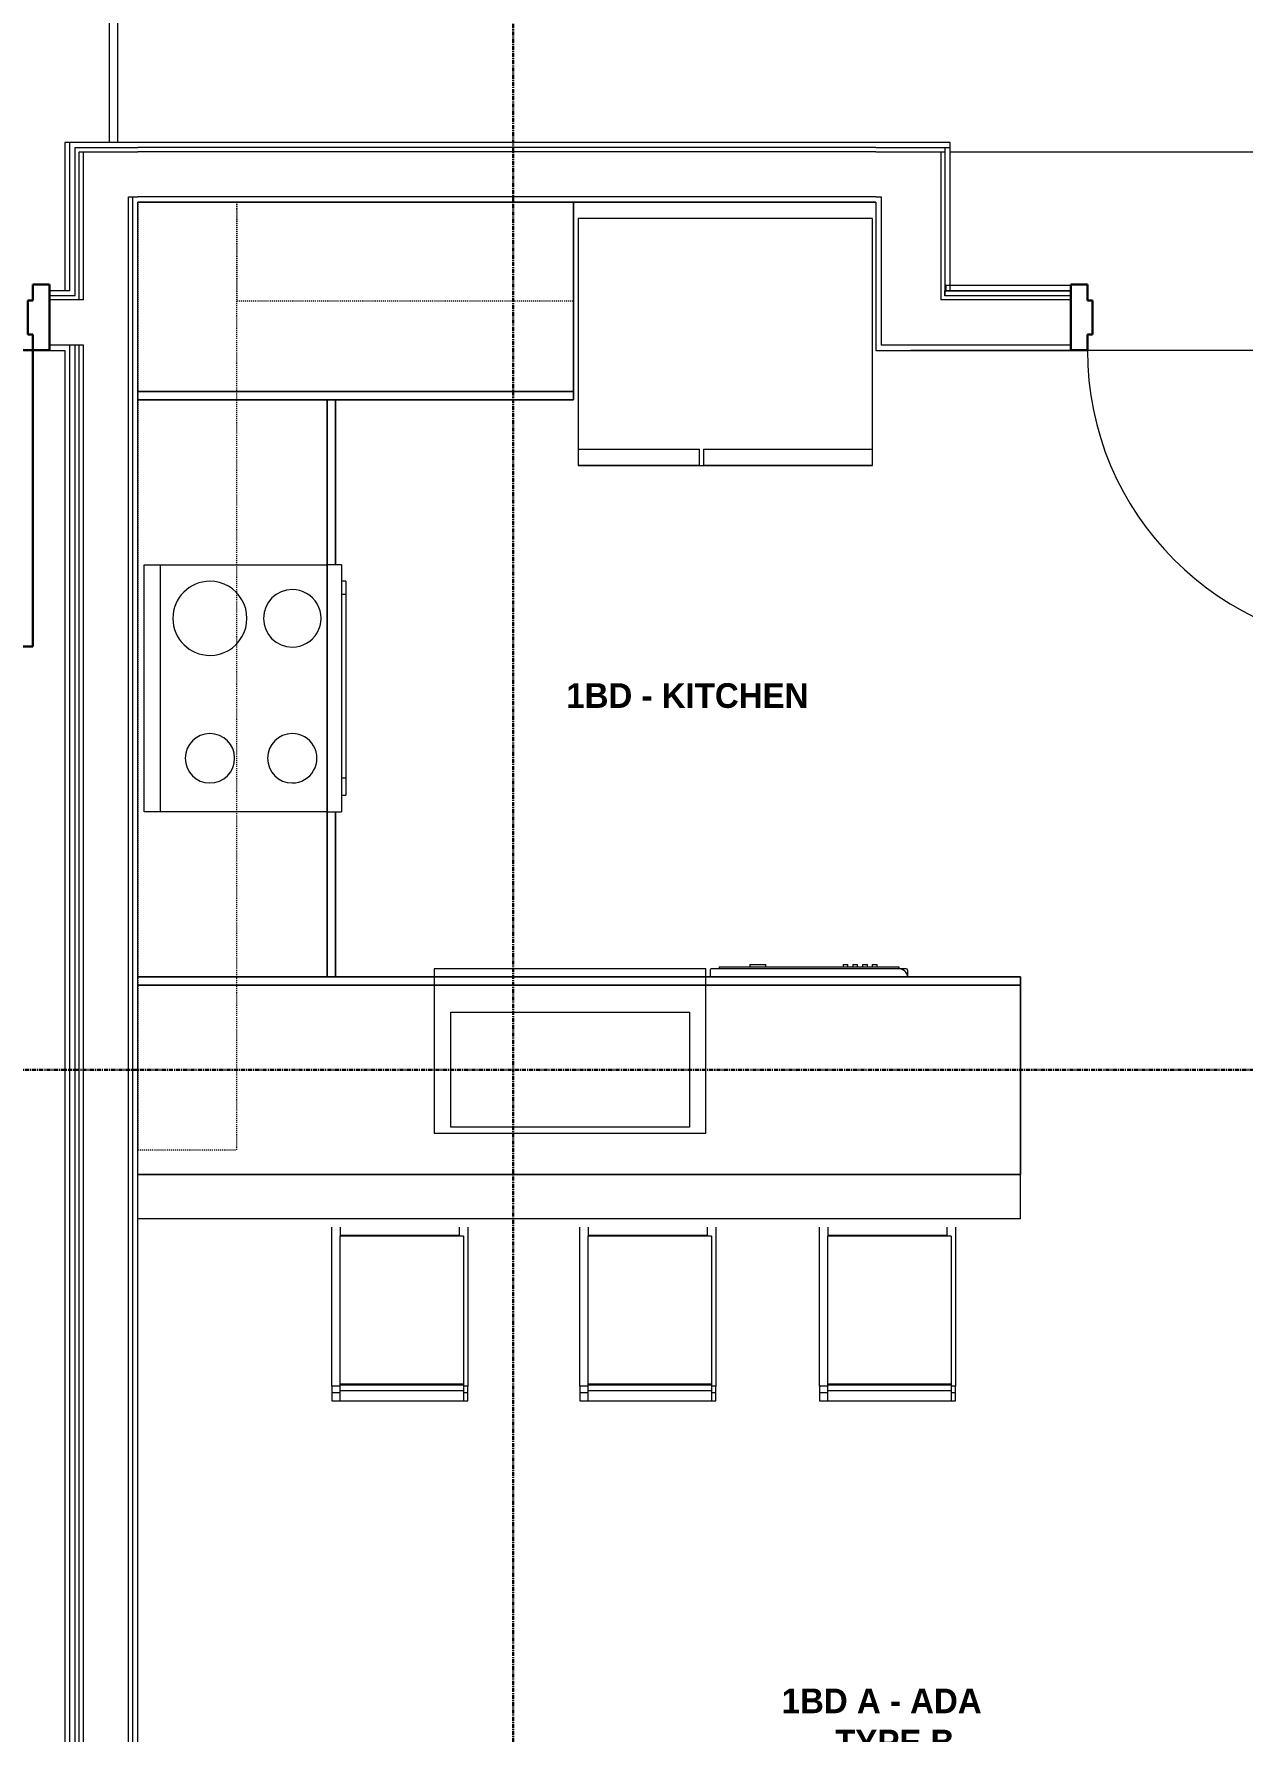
# Model space of a CAD drawing. Header units: inches. Extents: x -4093 to -1777, y 9773 to 12264.
# Drawn here: x -3212.5 to -3065.8, y 11454.9 to 11661.1 of the extents above; entities that cross this region are included whole.
import ezdxf

# ---------------------------------------------------------------- set-up
doc = ezdxf.new("R2010")
doc.units = ezdxf.units.IN
doc.header["$MEASUREMENT"] = 0
doc.linetypes.add('Dash', pattern=[0.25, 0.125, -0.125])
doc.linetypes.add('Grid Line 1_2_', pattern=[0.875, 0.5, -0.125, 0.125, -0.125])
for name, color, linetype, lineweight in [('0-1', 7, 'Continuous', 5), ('0-2', 7, 'Continuous', 9), ('0-3', 8, 'Continuous', 9), ('A-AREA-IDEN', 2, 'Continuous', 9), ('A-DOOR-1', 7, 'Continuous', 9), ('A-DOOR-2', 10, 'Continuous', 30), ('A-DOOR-FRAM-1', 10, 'Continuous', 30), ('A-FLOR-1', 7, 'Continuous', 9), ('A-FLOR-2', 192, 'Continuous', 9), ('A-WALL-1', 7, 'Continuous', 9), ('A-WALL-2', 250, 'Continuous', 18), ('I-FURN-1', 7, 'Continuous', 9), ('I-WALL-1', 7, 'Continuous', 9), ('P-SANR-FIXT-1', 7, 'Continuous', 9), ('Q-CASE-1', 7, 'Continuous', 9), ('Q-CASE-HDLN-1', 7, 'Dash', 9), ('Q-SPCQ-1', 7, 'Continuous', 9), ('S-GRID-1', 1, 'Grid Line 1_2_', 30)]:
    doc.layers.add(name, color=color, linetype=linetype, lineweight=lineweight)
doc.styles.add('Century Gothic_B', font='GOTHICB.TTF', dxfattribs={"height": 3})

# ---------------------------------------------------------------- blocks, each defined once
blk = doc.blocks.new('Bar_Stool_6722_1_ - Bar_Stool_6722_1_-1229311-BACKGROUND - 2ND FLOOR')
at = {"layer": 'I-FURN-1'}
for p, q in [((0, 19.21), (0, 21.1)), ((1, 21.1), (1, 20.14)), ((15.5, 20.14), (15.5, 21.1)), ((16.5, 21.1), (16.5, 19.21)), ((0, 17.72), (0, 19.21)), ((1, 20.14), (15.5, 20.14)), ((1, 20.14), (1, 20.06)), ((1, 20.06), (1, 19.99)), ((16, 20), (1, 20)), ((1, 19.89), (1, 19.99)), ((1, 17.63), (1, 19.89)), ((15.5, 20.06), (15.5, 20.14)), ((15.5, 19.99), (15.5, 20.06)), ((16, 19.99), (16, 19.89)), ((16, 19.89), (16, 17.63)), ((16.5, 19.21), (16.5, 17.72)), ((0, 1.78), (0, 17.72)), ((1, 2.03), (1, 17.63)), ((16, 17.63), (16, 2.03)), ((16.5, 17.72), (16.5, 1.78)), ((1, 1.78), (0, 1.78)), ((0, 1.78), (0, 0.98)), ((1, 0.98), (0, 0.98)), ((0, 0.98), (0, 0)), ((1, 1.91), (1, 2.03)), ((16, 2.03), (1, 2.03)), ((1, 1.24), (1, 1.91)), ((16, 1.91), (1, 1.91)), ((1, 0), (1, 1.24)), ((1, 1.24), (16, 1.24)), ((16, 2.03), (16, 1.91)), ((16, 1.91), (16, 1.24)), ((16.5, 1.78), (16, 1.78)), ((16, 1.24), (16, 0)), ((16.5, 0.98), (16, 0.98)), ((16.5, 0.98), (16.5, 1.78)), ((16.5, 0), (16.5, 0.98)), ((0, 0), (1, 0)), ((1, 0), (16, 0)), ((16, 0), (16.5, 0))]:
    blk.add_line(p, q, dxfattribs=at)
blk = doc.blocks.new('OD_CW_Upper Cabinet - OD_CW_Upper Cabinet-4366995-BACKGROUND - 2ND FLOOR')
at = {"layer": 'Q-CASE-HDLN-1'}
for p, q in [((115.86, 24), (0.74, 24)), ((0.74, 24), (0.74, 12)), ((115.86, 12), (115.86, 24)), ((0.74, 12), (115.86, 12))]:
    blk.add_line(p, q, dxfattribs=at)
blk = doc.blocks.new('OD_CW_Base Cabinet - OD_CW_Base Cabinet-4366117-BACKGROUND - 2ND FLOOR')
at = {"layer": 'Q-CASE-1'}
for p, q in [((70.86, 0), (70.86, 24)), ((70.86, 24), (70.86, 1)), ((0.74, 1), (20.8, 1)), ((20.8, 1), (0.74, 1)), ((0.74, 0), (20.8, 0)), ((20.8, 0), (0.74, 0)), ((50.8, 1), (70.86, 1)), ((70.86, 1), (50.8, 1)), ((50.8, 0), (70.86, 0)), ((70.86, 0), (50.8, 0)), ((70.86, 1), (70.86, 0))]:
    blk.add_line(p, q, dxfattribs=at)
blk = doc.blocks.new('OD_CW_Base Cabinet - OD_CW_Base Cabinet-4366118-BACKGROUND - 2ND FLOOR')
at = {"layer": 'Q-CASE-1'}
for p, q in [((0.74, 24), (0.74, 0)), ((107.93, 24), (0.74, 24)), ((0.74, 0), (107.93, 0))]:
    blk.add_line(p, q, dxfattribs=at)
blk = doc.blocks.new('OD_CW_Upper Cabinet - OD_CW_Upper Cabinet-4366996-BACKGROUND - 2ND FLOOR')
at = {"layer": 'Q-CASE-HDLN-1'}
for p, q in [((41.64, 24), (0.74, 24)), ((0.74, 24), (0.74, 12)), ((41.64, 12), (41.64, 24)), ((0.74, 12), (41.64, 12))]:
    blk.add_line(p, q, dxfattribs=at)
blk = doc.blocks.new('OD_CW_Base Cabinet - OD_CW_Base Cabinet-V74-BACKGROUND - 2ND FLOOR')
at = {"layer": 'Q-CASE-1'}
for p, q in [((53.64, 24), (0.74, 24)), ((0.74, 24), (53.64, 24)), ((53.64, 0), (53.64, 24)), ((53.64, 24), (53.64, 1)), ((0.74, 1), (53.64, 1)), ((53.64, 1), (0.74, 1)), ((0.74, 0), (53.64, 0)), ((53.64, 0), (0.74, 0)), ((53.64, 1), (53.64, 0))]:
    blk.add_line(p, q, dxfattribs=at)
blk = doc.blocks.new('Refrigerator_-_Side-by-Side_6047 - 36_ X 30_-345559-BACKGROUND - 2ND FLOOR')
at = {"layer": 'Q-SPCQ-1'}
for p, q in [((17.87, 14.42), (-17.88, 14.42)), ((-17.88, 14.42), (-17.88, -15.58)), ((17.87, -15.58), (17.87, 14.42)), ((-17.88, -13.58), (-3.13, -13.58)), ((-17.88, -13.58), (-17.88, -15.58)), ((-3.13, -15.58), (-3.13, -13.58)), ((-2.63, -13.58), (17.87, -13.58)), ((-2.63, -13.58), (-2.63, -15.58)), ((17.87, -15.58), (17.87, -13.58)), ((-17.88, -15.58), (17.87, -15.58)), ((-3.13, -15.58), (-17.88, -15.58)), ((17.87, -15.58), (-2.63, -15.58))]:
    blk.add_line(p, q, dxfattribs=at)
blk = doc.blocks.new('Dishwasher_15404 - 34_ counter-3395311-BACKGROUND - 2ND FLOOR')
at = {"layer": 'Q-SPCQ-1'}
for p, q in [((23.68, 0), (22.88, 0)), ((23.87, -22.93), (23.87, -0.2)), ((24.12, -1.09), (23.87, -1.09)), ((24.12, -1.09), (24.12, -22.91)), ((24.37, -4.82), (24.12, -4.82)), ((24.37, -4.82), (24.37, -5.81)), ((24.37, -5.81), (24.37, -6.79)), ((24.12, -6.79), (24.37, -6.79)), ((24.37, -16.15), (24.12, -16.15)), ((24.37, -16.15), (24.37, -16.74)), ((24.12, -16.74), (24.37, -16.74)), ((24.37, -17.33), (24.12, -17.33)), ((24.12, -17.92), (24.37, -17.92)), ((24.37, -18.51), (24.12, -18.51)), ((24.37, -17.33), (24.37, -17.92)), ((24.37, -18.51), (24.37, -19.1)), ((24.12, -19.1), (24.37, -19.1)), ((24.37, -19.69), (24.12, -19.69)), ((24.12, -20.28), (24.37, -20.28)), ((24.37, -19.69), (24.37, -20.28)), ((22.88, -24), (23.68, -24)), ((24.12, -22.91), (23.87, -22.91)), ((23.87, -23.8), (23.87, -22.93))]:
    blk.add_line(p, q, dxfattribs=at)
for centre, radius, start, end in [((23.68, -0.2), 0.197, 360, 90), ((23.68, -0.2), 0.197, 15, 75), ((22.8, -22.93), 1.07, 273.885, 0), ((23.68, -23.8), 0.197, 270, 0)]:
    blk.add_arc(centre, radius, start, end, dxfattribs=at)
blk = doc.blocks.new('Range - 24_ x 30_-3317832-BACKGROUND - 2ND FLOOR')
at = {"layer": 'Q-SPCQ-1'}
for p, q in [((2, 0.5), (3.61, 0.5)), ((2, 0.5), (2, 0)), ((3.61, 0.5), (25.87, 0.5)), ((3.61, 0.5), (3.61, 0)), ((25.87, 0), (25.87, 0.5)), ((25.87, 0.5), (28, 0.5)), ((28, 0), (28, 0.5)), ((0, 0), (30, 0)), ((0, 0), (0, -1.75)), ((0, -1.75), (30, -1.75)), ((0, -22), (0, -1.75)), ((30, -1.75), (0, -1.75)), ((30, -1.75), (30, 0)), ((30, -1.75), (30, -22)), ((0, -24), (0, -22)), ((30, -22), (0, -22)), ((30, -22), (30, -24)), ((30, -24), (0, -24))]:
    blk.add_line(p, q, dxfattribs=at)
for centre, radius, start, end in [((6.5, -6), 3.5, 360, 180), ((23.5, -6), 3, 360, 180), ((6.5, -6), 3.5, 180, 360), ((23.5, -6), 3, 180, 360), ((6.5, -16), 4.5, 360, 180), ((23.5, -16), 3, 0, 180), ((6.5, -16), 4.5, 180, 360), ((23.5, -16), 3, 180, 360)]:
    blk.add_arc(centre, radius, start, end, dxfattribs=at)
blk = doc.blocks.new('Stainless Steel Farmhous Kitchen Sink - Stainless Steel Farmhous Kitchen Sink-4315883-BACKGROUND - 2ND FLOOR')
at = {"layer": 'P-SANR-FIXT-1'}
for p, q in [((-33, 22.2), (-33, 2.25)), ((0, 22.2), (-33, 22.2)), ((0, 2.25), (0, 22.2)), ((-31, 3), (-31, 16.96)), ((-31, 16.96), (-2, 16.96)), ((-2, 16.96), (-2, 3)), ((-33, 2.25), (0, 2.25)), ((-2, 3), (-31, 3))]:
    blk.add_line(p, q, dxfattribs=at)
blk = doc.blocks.new('CTR - 1st Phase - Unit Layouts_rvt-1-BACKGROUND - 2ND FLOOR')
at = {"layer": 'A-FLOR-1'}
for p, q in [((-3110.24, 11640.61), (-3146.99, 11640.61)), ((-3050.32, 11622.61), (-3105.99, 11622.61))]:
    blk.add_line(p, q, dxfattribs=at)
at = {"layer": 'A-WALL-1'}
for p, q in [((-3199.89, 11522.48), (-3092.7, 11522.48)), ((-3092.7, 11517.11), (-3092.7, 11522.48)), ((-3092.7, 11517.11), (-3199.89, 11517.11))]:
    blk.add_line(p, q, dxfattribs=at)
at = {"layer": 'Q-CASE-1'}
for p, q in [((-3199.89, 11546.48), (-3092.7, 11546.48)), ((-3092.7, 11546.48), (-3092.7, 11545.48)), ((-3199.89, 11545.48), (-3092.7, 11545.48)), ((-3092.7, 11545.48), (-3199.89, 11545.48)), ((-3092.7, 11545.48), (-3092.7, 11522.48)), ((-3092.7, 11522.48), (-3199.89, 11522.48))]:
    blk.add_line(p, q, dxfattribs=at)
at = {"layer": '0-2'}
for name, p, rotation in [('OD_CW_Upper Cabinet - OD_CW_Upper Cabinet-4366995-BACKGROUND - 2ND FLOOR', (-3175.89, 11524.75), 89.99999999999518), ('OD_CW_Base Cabinet - OD_CW_Base Cabinet-4366117-BACKGROUND - 2ND FLOOR', (-3175.89, 11545.75), 89.9999999999995), ('Range - 24_ x 30_-3317832-BACKGROUND - 2ND FLOOR', (-3175.14, 11596.55), 269.9999999999981), ('OD_CW_Base Cabinet - OD_CW_Base Cabinet-4366118-BACKGROUND - 2ND FLOOR', (-3091.96, 11546.48), 180), ('Dishwasher_15404 - 34_ counter-3395311-BACKGROUND - 2ND FLOOR', (-3130.39, 11523.61), 89.99999999999788)]:
    blk.add_blockref(name, p, dxfattribs=dict(at, rotation=rotation))
for name, p in [('OD_CW_Base Cabinet - OD_CW_Base Cabinet-V74-BACKGROUND - 2ND FLOOR', (-3200.62, 11616.61)), ('OD_CW_Upper Cabinet - OD_CW_Upper Cabinet-4366996-BACKGROUND - 2ND FLOOR', (-3188.62, 11616.61)), ('Refrigerator_-_Side-by-Side_6047 - 36_ X 30_-345559-BACKGROUND - 2ND FLOOR', (-3128.55, 11624.19)), ('Stainless Steel Farmhous Kitchen Sink - Stainless Steel Farmhous Kitchen Sink-4315883-BACKGROUND - 2ND FLOOR', (-3130.89, 11525.25)), ('Bar_Stool_6722_1_ - Bar_Stool_6722_1_-1229311-BACKGROUND - 2ND FLOOR', (-3176.33, 11494.98)), ('Bar_Stool_6722_1_ - Bar_Stool_6722_1_-1229311-BACKGROUND - 2ND FLOOR', (-3146.21, 11494.98)), ('Bar_Stool_6722_1_ - Bar_Stool_6722_1_-1229311-BACKGROUND - 2ND FLOOR', (-3117.09, 11494.98))]:
    blk.add_blockref(name, p, dxfattribs=at)
blk = doc.blocks.new('HOLLOW METAL - UNIT DOOR-2191977-BACKGROUND - 2ND FLOOR')
at = {"layer": 'A-DOOR-1'}
blk.add_arc((18, -3.875), 36, 180, 270, dxfattribs=at)
at = {"layer": 'A-DOOR-2'}
for p, q in [((16.25, -3.875), (18, -3.875)), ((16.25, -39.875), (16.25, -3.875)), ((18, -3.875), (18, -39.875)), ((18, -39.875), (16.25, -39.875))]:
    blk.add_line(p, q, dxfattribs=at)
at = {"layer": 'A-DOOR-FRAM-1'}
for p, q in [((-20, 4.125), (-18, 4.125)), ((-20, -3.875), (-20, 4.125)), ((-18, 4.125), (-18, 2.1875)), ((18, 4.125), (20, 4.125)), ((18, 2.1875), (18, 4.125)), ((20, 4.125), (20, -3.875)), ((-18, 2.1875), (-17.375, 2.1875)), ((-17.375, 2.1875), (-17.375, -1.9375)), ((17.375, 2.1875), (18, 2.1875)), ((17.375, -1.9375), (17.375, 2.1875)), ((-18, -1.9375), (-18, -3.875)), ((-17.375, -1.9375), (-18, -1.9375)), ((18, -1.9375), (17.375, -1.9375)), ((18, -3.875), (18, -1.9375)), ((-18, -3.875), (-20, -3.875)), ((20, -3.875), (18, -3.875))]:
    blk.add_line(p, q, dxfattribs=at)
blk = doc.blocks.new('CTR - 1st Phase - Common Walls_rvt-1-BACKGROUND - 2ND FLOOR')
at = {"layer": 'A-WALL-2'}
for p, q in [((-3208.14, 11629.86), (-3208.14, 11647.86)), ((-3207.51, 11629.24), (-3207.51, 11647.24)), ((-3207.51, 11647.24), (-3207.01, 11647.24)), ((-3207.01, 11647.24), (-3199.89, 11647.24)), ((-3207.01, 11628.74), (-3207.01, 11646.74)), ((-3207.01, 11646.74), (-3206.51, 11646.74)), ((-3206.51, 11628.74), (-3206.51, 11646.74)), ((-3206.51, 11646.74), (-3201.01, 11646.74)), ((-3201.01, 11646.74), (-3199.89, 11646.74)), ((-3110.24, 11647.24), (-3199.89, 11647.24)), ((-3110.24, 11646.74), (-3199.89, 11646.74)), ((-3110.24, 11647.24), (-3101.86, 11647.24)), ((-3110.24, 11646.74), (-3109.61, 11646.74)), ((-3109.61, 11646.74), (-3102.36, 11646.74)), ((-3102.36, 11646.74), (-3101.86, 11646.74)), ((-3102.36, 11646.74), (-3102.36, 11628.74)), ((-3101.86, 11647.24), (-3101.24, 11647.24)), ((-3101.86, 11647.24), (-3101.86, 11646.74)), ((-3101.86, 11647.24), (-3101.86, 11646.74)), ((-3101.86, 11646.74), (-3101.86, 11629.86)), ((-3201.01, 11383.27), (-3201.01, 11641.24)), ((-3201.01, 11641.24), (-3200.51, 11641.24)), ((-3200.51, 11383.27), (-3200.51, 11641.24)), ((-3200.51, 11641.24), (-3199.89, 11641.24)), ((-3110.24, 11641.24), (-3199.89, 11641.24)), ((-3110.24, 11641.24), (-3109.61, 11641.24)), ((-3109.61, 11641.24), (-3109.61, 11623.24)), ((-3208.76, 11629.24), (-3210.64, 11629.24)), ((-3208.14, 11629.86), (-3208.76, 11629.86)), ((-3208.14, 11629.24), (-3208.76, 11629.24)), ((-3207.51, 11629.24), (-3208.14, 11629.24)), ((-3101.24, 11629.86), (-3101.86, 11629.86)), ((-3101.86, 11629.24), (-3101.86, 11629.86)), ((-3101.86, 11629.86), (-3101.86, 11629.24)), ((-3101.24, 11629.24), (-3101.86, 11629.24)), ((-3086.57, 11629.24), (-3101.24, 11629.24)), ((-3208.76, 11628.74), (-3210.64, 11628.74)), ((-3207.51, 11628.74), (-3208.76, 11628.74)), ((-3207.01, 11628.74), (-3207.51, 11628.74)), ((-3206.51, 11628.74), (-3207.01, 11628.74)), ((-3101.86, 11628.74), (-3102.36, 11628.74)), ((-3101.24, 11628.74), (-3101.86, 11628.74)), ((-3086.57, 11628.74), (-3101.24, 11628.74)), ((-3208.76, 11623.24), (-3210.64, 11623.24)), ((-3208.14, 11623.24), (-3208.76, 11623.24)), ((-3208.14, 11255.64), (-3208.14, 11623.24)), ((-3207.51, 11623.24), (-3208.14, 11623.24)), ((-3207.51, 11255.64), (-3207.51, 11623.24)), ((-3207.01, 11623.24), (-3207.51, 11623.24)), ((-3207.01, 11255.64), (-3207.01, 11623.24)), ((-3206.51, 11623.24), (-3207.01, 11623.24)), ((-3206.51, 11255.64), (-3206.51, 11623.24)), ((-3102.36, 11623.24), (-3109.61, 11623.24)), ((-3101.24, 11623.24), (-3102.36, 11623.24)), ((-3086.57, 11623.24), (-3101.24, 11623.24))]:
    blk.add_line(p, q, dxfattribs=at)
at = {"layer": 'I-WALL-1'}
for p, q in [((-3208.76, 11647.86), (-3208.76, 11629.86)), ((-3207.51, 11647.86), (-3208.76, 11647.86)), ((-3199.89, 11647.86), (-3207.51, 11647.86)), ((-3110.24, 11647.86), (-3199.89, 11647.86)), ((-3101.24, 11647.86), (-3110.24, 11647.86)), ((-3101.24, 11647.24), (-3101.24, 11647.86)), ((-3101.24, 11629.86), (-3101.24, 11647.24)), ((-3199.89, 11383.27), (-3199.89, 11640.61)), ((-3199.89, 11640.61), (-3110.24, 11640.61)), ((-3110.24, 11640.61), (-3110.24, 11622.61)), ((-3208.76, 11629.86), (-3210.64, 11629.86)), ((-3086.57, 11630.49), (-3101.74, 11630.49)), ((-3101.74, 11630.49), (-3101.74, 11629.86)), ((-3101.74, 11629.86), (-3086.57, 11629.86)), ((-3086.57, 11629.86), (-3101.24, 11629.86)), ((-3210.64, 11622.61), (-3208.76, 11622.61)), ((-3208.76, 11622.61), (-3208.76, 11255.64)), ((-3110.24, 11622.61), (-3109.61, 11622.61)), ((-3109.61, 11622.61), (-3101.24, 11622.61)), ((-3101.24, 11622.61), (-3086.57, 11622.61))]:
    blk.add_line(p, q, dxfattribs=at)
at = {"layer": '0-3'}
for p in [(-3230.64, 11626.49), (-3066.57, 11626.49)]:
    blk.add_blockref('HOLLOW METAL - UNIT DOOR-2191977-BACKGROUND - 2ND FLOOR', p, dxfattribs=at)
blk = doc.blocks.new('CTR - 1st Phase - Structure_rvt-1-BACKGROUND - 2ND FLOOR')
at = {"layer": 'S-GRID-1'}
for p, q in [((-3154.32, 9772.61), (-3154.32, 12247.5)), ((-1777.25, 11535.19), (-4076.95, 11535.19))]:
    blk.add_line(p, q, dxfattribs=at)

msp = doc.modelspace()

# ---------------------------------------------------------------- linework, layer by layer
at = {"layer": 'A-FLOR-2'}
for p, q in [((-3203.32, 11647.86), (-3203.32, 11718.11)), ((-3202.37, 11718.11), (-3202.37, 11647.86)), ((-3101.24, 11646.74), (-3045.32, 11646.74))]:
    msp.add_line(p, q, dxfattribs=at)

# ---------------------------------------------------------------- block references
at = {"layer": '0-1'}
for name in ['CTR - 1st Phase - Structure_rvt-1-BACKGROUND - 2ND FLOOR', 'CTR - 1st Phase - Unit Layouts_rvt-1-BACKGROUND - 2ND FLOOR', 'CTR - 1st Phase - Common Walls_rvt-1-BACKGROUND - 2ND FLOOR']:
    msp.add_blockref(name, (0, 0), dxfattribs=at)

# ---------------------------------------------------------------- texts
at = {"layer": 'A-AREA-IDEN', "char_height": 3, "attachment_point": 1, "style": 'Century Gothic_B'}
for s, insert, width in [('1BD - KITCHEN', (-3147.86, 11582.17), 35.451), ('1BD A - ADA', (-3121.7, 11460.03), 31.108), ('TYPE B', (-3115.2, 11455.03), 15.453)]:
    msp.add_mtext(s, dxfattribs=dict(at, insert=insert, width=width))

doc.saveas('drawing.dxf')
